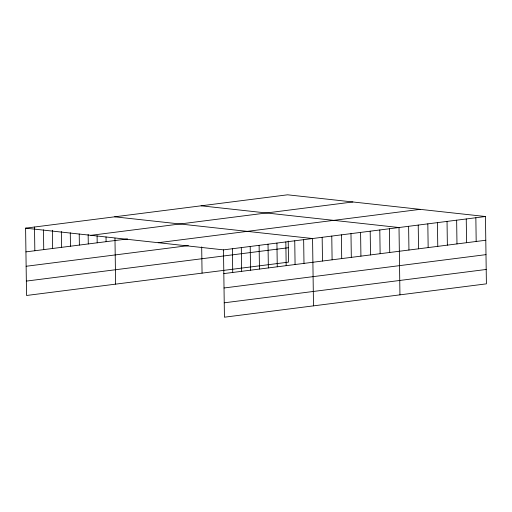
<?xml version="1.0" encoding="UTF-8"?>
<svg xmlns="http://www.w3.org/2000/svg" width="512" height="512" viewBox="0 0 512 512"><rect width="100%" height="100%" fill="white"/><g stroke="black" fill="none" stroke-linecap="round" stroke-linejoin="round"><path stroke-width="0.77" d="M25.6 228.154L287.571 194.803L485.459 216.518L486.4 283.846L224.429 317.197L223.488 249.869L25.6 228.154L26.541 295.482L288.512 262.131L288.218 241.069M90.906 235.322L352.87 201.965M25.933 251.878L127.565 238.944M158.189 242.707L420.154 209.35M26.131 266.272L188.352 245.619M223.488 249.869L485.459 216.518M26.342 281.094L288.307 247.738M223.821 273.6L485.792 240.25M224.026 287.987L485.99 254.637M224.23 302.81L486.202 269.459M201.12 205.805L399.008 227.526L399.949 294.854M114.669 216.813L312.563 238.534L313.498 305.862M475.853 217.741L476.186 241.472M466.246 218.963L466.579 242.694M456.646 220.186L456.973 243.917M447.04 221.408L447.366 245.139M437.434 222.63L437.766 246.362M427.827 223.859L428.16 247.584M418.221 225.082L418.554 248.806M408.614 226.304L408.947 250.029M389.402 228.749L389.734 252.474M379.802 229.971L380.128 253.696M370.195 231.194L370.528 254.925M360.589 232.416L360.922 256.147M350.982 233.638L351.315 257.37M341.376 234.861L341.709 258.592M331.77 236.083L332.102 259.814M322.163 237.306L322.496 261.037M303.654 239.667L303.987 263.392M294.746 240.8L295.078 264.525M285.837 241.933L286.17 265.664M276.934 243.066L277.267 266.797M268.026 244.198L268.358 267.93M259.117 245.338L259.45 269.062M250.214 246.47L250.541 270.195M241.306 247.603L241.638 271.334M232.397 248.736L232.73 272.467M201.69 246.886L202.061 273.133M114.97 238.17L115.61 284.141M106.029 236.928L106.093 241.677M97.088 235.693L97.184 242.81M88.147 234.451L88.282 243.942M79.219 234.003L79.373 245.075M70.278 232.768L70.464 246.208M61.338 231.526L61.562 247.347M52.397 230.285L52.653 248.48M43.469 229.837L43.744 249.613M34.509 227.021L34.835 250.746"/></g></svg>
